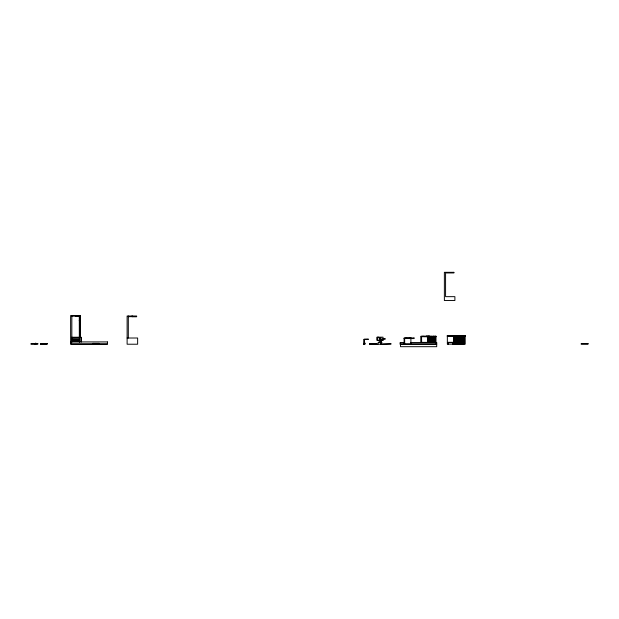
<?xml version="1.0" encoding="UTF-8"?>
<svg xmlns="http://www.w3.org/2000/svg" width="619" height="619" viewBox="0 0 619 619"><rect width="100%" height="100%" fill="white"/><g stroke="black" fill="none" stroke-linecap="round" stroke-linejoin="round"><path stroke-width="0.93" d="M383.014 340.326L383.029 337.177L377.133 337.193L377.133 340.326L383.014 340.326L382.217 340.303M379.285 342.199L378.054 342.485L381.985 342.469L380.871 342.199M80.176 337.216L80.168 315.512L70.628 315.543L70.636 343.793M75.394 316.116L79.364 316.108M71.835 316.185L80.176 316.131M127.119 338.013L137.642 338.013L137.642 344.218L127.119 344.218L127.119 316.015L136.644 316.015L136.644 316.665L131.878 316.642L131.878 316.015M128.326 316.665L136.644 316.665M79.302 320.379L80.153 320.379M79.286 320.387L80.168 320.418M447.344 336.163L455.035 336.163M463.67 336.163L461.101 336.225L461.101 344.218L461.944 344.156L461.952 335.583M464.505 336.163L465.217 336.163M429.725 336.62L421.16 336.612L421.16 342.369L428.425 342.377L428.425 336.705M431.567 336.62L433.934 336.62L433.904 342.431M421.09 336.697L421.547 336.697M79.333 337.386L80.153 337.386M81.19 337.479L71.765 337.216M71.765 337.626L81.135 337.533M379.285 338.369L380.847 338.369M404.192 338.407L410.908 338.415M404.114 338.5L404.578 337.959L404.122 337.959L404.114 344.172M71.835 338.686L79.402 338.686M382.735 338.91L385.374 338.91L382.89 339.104M364.104 339.405L368.491 339.212L364.104 339.212L364.104 344.35L364.243 339.405M71.835 339.529L79.402 339.529M71.835 340.28L79.402 340.28M379.285 340.373L380.847 340.373M71.835 340.961L79.402 340.961M433.168 341.061L428.232 341.077L428.232 342.423M428.41 341.278L431.76 341.278M432.116 341.278L432.944 341.077M71.835 341.611L79.402 341.611M428.789 342.377L429.246 342.377L429.246 336.69M431.11 342.377L431.575 342.377M433.161 342.423L431.76 342.423L431.83 336.69M433.934 342.377L433.416 342.377L433.416 336.194M435.258 342.423L435.853 342.423L435.838 336.218M453.464 342.346L455.019 342.33M458.973 342.392L460.497 342.392L460.497 344.288L458.973 344.272L458.896 336.318M462.378 342.33L463.902 342.33L463.886 344.203M404.362 342.524L400.137 342.508L400.153 344.218L436.704 344.218M410.939 342.477L436.704 342.477L436.704 346.686L400.524 346.686L400.485 342.524M448.226 342.632L452.837 342.632M453.495 342.647L454.919 342.361L454.973 344.218M463.824 342.632L463.19 342.346M436.109 342.895L436.109 342.477M436.031 343.003L436.704 343.003M92.718 343.383L99.102 343.383M369.682 343.715L376.491 343.715L376.499 344.218M70.868 343.955L107.435 343.947M400.137 343.971L436.704 343.955M369.682 344.218L378.758 344.032L372.653 344.218M458.71 344.156L457.905 344.218L457.905 336.334M458.896 344.218L459.785 344.156M462.3 344.156L464.01 344.156L464.01 336.256M377.884 337.193L378.519 337.177M71.85 337.479L81.151 337.216L81.151 341.967M377.133 337.177L377.133 340.326M587.57 343.599L581.659 343.599M465.171 336.148L465.217 344.156L464.505 344.156L464.536 336.148M463.739 335.521L463.739 336.365M463.376 336.256L463.376 344.156M462.935 336.256L462.935 344.156M462.3 336.256L462.378 344.218M461.836 335.583L461.813 344.218M461.72 336.21L461.72 344.203M461.31 336.272L461.31 344.156M461.132 336.21L461.132 344.203M460.861 336.272L460.861 344.156L459.971 344.218L459.971 336.318M460.606 336.318L460.606 344.218M460.428 342.408L459.785 342.694L459.785 336.256M460.226 336.272L460.226 344.156M459.53 336.318L459.53 344.218M459.151 336.256L459.151 342.4M458.54 336.334L458.54 344.218M458.075 336.256L458.075 344.156M457.58 336.272L457.58 344.156L447.344 344.156L447.344 335.575M457.464 336.334L457.464 344.218M456.938 335.475L456.938 344.156M456.768 335.521L456.822 344.218M456.644 336.264L456.644 335.521L456.567 336.365M456.381 336.318L456.381 344.218M456.133 335.521L456.141 344.156M455.746 336.318L455.746 344.218M455.305 336.318L455.305 344.218M455.127 335.521L455.127 336.264M454.671 335.521L454.671 344.218M454.176 336.334L454.176 344.218M454.036 335.521L454.036 336.272M453.603 335.521L453.534 344.218M453.487 342.33L453.464 344.218M453.348 335.583L453.348 336.334M453.24 335.583L453.24 336.326M453.108 344.218L453.108 342.33L448.024 342.33L448.024 344.203M452.837 342.33L452.837 344.218M448.295 342.33L448.295 344.203M435.675 336.218L435.668 342.431M435.49 336.666L435.49 342.423M435.258 336.666L435.196 342.431M434.964 336.744L434.964 342.431M434.793 336.744L434.793 342.431M434.523 336.744L434.523 342.431M434.298 336.744L434.298 342.431M434.066 336.156L434.128 342.431M433.896 336.612L433.865 342.369M433.671 336.759L433.671 342.431M433.06 336.69L433.06 342.377M432.836 336.759L432.836 341.487M432.604 336.69L432.604 342.377M432.286 336.69L432.286 342.377M432.163 336.744L432.163 342.431M432.085 341.061L432.062 342.423M431.892 336.744L431.892 342.431M431.575 336.705L431.497 342.431M431.11 336.705L431.188 342.431M431.01 336.163L431.01 336.767L426.491 336.767L426.491 336.163L436.062 336.218L436.062 336.751L427.458 336.697L427.458 336.163M430.793 336.705L430.793 342.377L430.337 342.377L430.337 336.705M430.019 336.69L430.019 342.377L429.563 342.377L429.532 336.218M429.826 341.131L429.826 342.477M429.687 336.218L429.687 336.759M429.3 336.218L429.3 336.759M429.114 336.218L429.114 336.759M428.882 336.218L428.882 336.759M428.897 342.477L428.789 336.69M428.719 336.218L428.719 336.759M428.487 336.218L428.487 336.759M428.294 336.218L428.294 336.759M428.069 336.218L427.969 342.377M427.876 336.132L427.876 342.377M427.76 342.423L427.76 341.061L427.567 342.423M427.095 336.163L427.095 336.697L426.638 336.163M421.647 342.377L421.547 336.156L421.09 336.156L421.098 342.377M410.946 337.959L410.946 338.5L410.49 337.959M410.908 337.928L410.908 344.172M410.792 342.856L410.792 344.218M410.126 337.959L410.126 338.5L409.67 337.959M404.648 338.407L404.679 344.172M381.234 340.071L381.234 343.916M381.126 339.932L381.126 344.048L380.979 339.932M380.871 342.485L380.847 337.61L379.285 337.61L379.285 342.485M376.166 343.715L369.914 343.715M375.973 343.715L375.973 344.218M375.787 343.715L375.787 344.218M370.448 343.715L370.448 344.218M370.131 343.715L370.131 344.218M369.736 343.715L369.736 344.218M364.359 339.405L364.359 344.218M363.81 344.218L363.81 343.584L364.839 343.584L365.048 343.058L365.048 344.218L363.616 344.218M132.69 316.015L132.69 316.665M128.326 316.015L128.326 338.013M98.785 343.383L98.785 343.893M93.26 343.383L93.26 343.893M92.943 343.383L92.943 343.893M81.066 337.479L81.066 341.92M80.16 315.489L80.153 337.533M79.402 337.216L79.402 342.284M79.302 316.131L79.333 337.626M76.199 315.489L76.199 316.185M75.394 316.147L75.394 315.489L75.386 316.185M71.843 315.489L71.835 342.284M71.286 343.862L71.247 341.92M46.897 343.7L40.637 343.7M46.704 343.7L46.704 344.21M46.51 343.7L46.51 344.21M41.179 343.7L41.179 344.21M40.862 343.7L40.862 344.21M37.341 343.615L31.43 343.615M35.778 344.21L35.778 343.05L35.569 343.576L34.54 343.576L34.54 344.21M453.897 272.314L444.372 272.314L444.372 300.517L454.895 300.517L454.895 296.656L445.579 296.656L445.579 272.956L453.897 272.956L453.897 272.314M447.924 335.521L447.289 335.521L447.289 336.272L447.924 336.272L447.924 335.521M449.061 335.521L448.427 335.521L448.427 336.272L449.061 336.272L449.061 335.521M450.168 335.521L449.533 335.521L449.533 336.272L450.168 336.272L450.168 335.521M451.344 335.521L450.709 335.521L450.709 336.272L451.344 336.272L451.344 335.521M452.435 335.521L451.8 335.521L451.8 336.272L452.435 336.272L452.435 335.521M465.356 335.521L452.969 335.521L452.969 336.272L465.356 336.264L465.356 335.521M422.266 336.156L421.81 336.697L422.266 336.156M423.056 336.163L422.599 336.697L423.056 336.163M423.822 336.163L423.365 336.697L423.822 336.163M424.665 336.163L424.208 336.697L424.665 336.163M425.454 336.163L424.99 336.697L425.454 336.163M426.298 336.163L425.841 336.697L426.298 336.163M405.298 337.959L404.841 338.492L405.298 337.959M406.087 337.959L405.631 338.5L406.087 337.959M406.861 337.959L406.397 338.5L406.861 337.959M407.704 337.959L407.24 338.5L407.704 337.959M408.486 337.959L408.029 338.5L408.486 337.959M409.329 337.959L408.873 338.5L409.329 337.959M414.041 337.959L409.523 337.959L409.523 338.57L414.041 338.57L414.041 337.959M107.435 341.92L70.868 341.92L70.868 344.21L107.435 344.21L107.435 341.92M37.821 343.615L30.95 343.615L30.95 344.218L37.821 344.218L37.821 343.615M47.222 343.7L40.413 343.7L40.467 344.21L47.222 344.21L47.222 343.7M588.05 343.599L581.179 343.599L581.179 344.218L588.05 344.218L588.05 343.599M391.015 343.916L379.857 344.218L391.015 343.916"/></g></svg>
